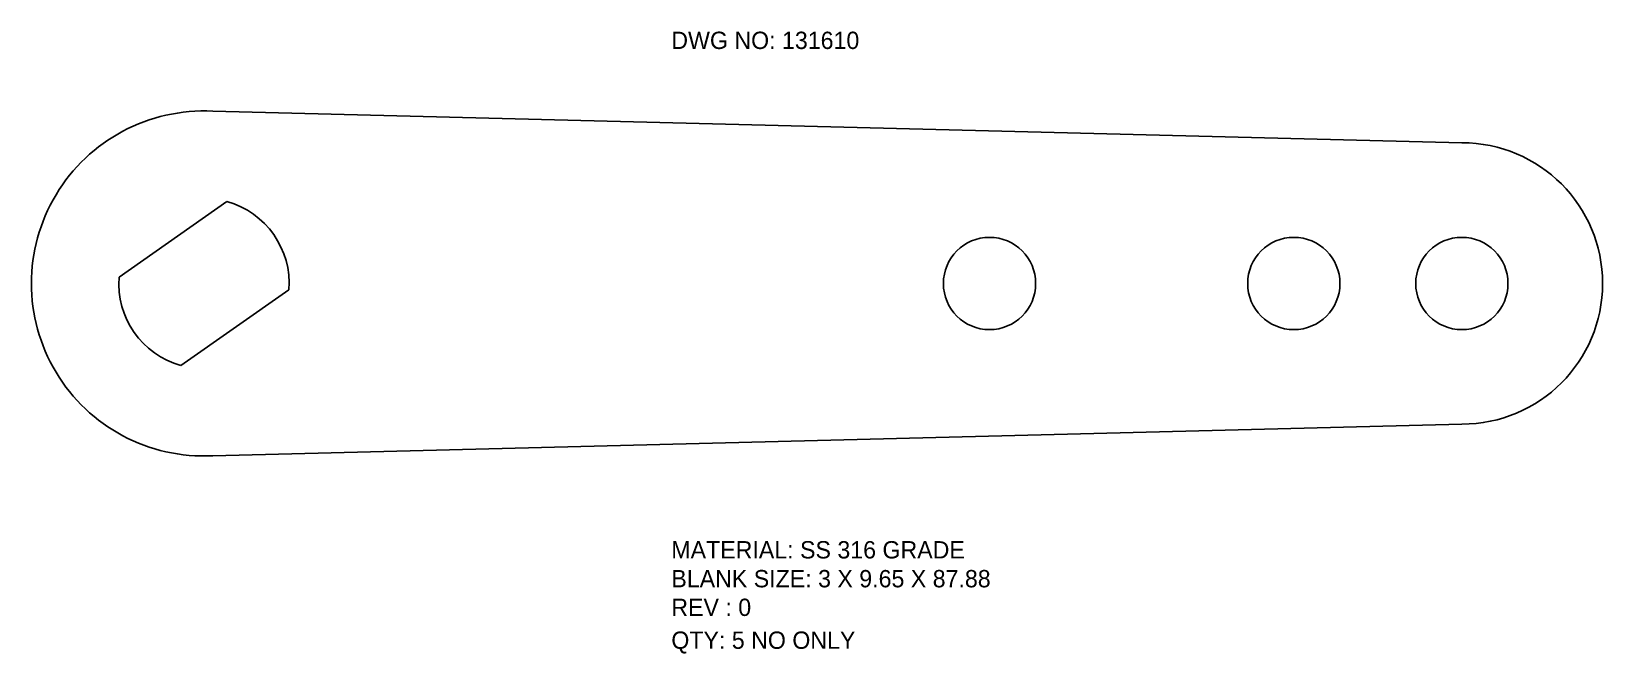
# Model space of a CAD drawing. Header units: inches. Extents: x 68.3 to 156.2, y 428.1 to 462.9.
import ezdxf

# ---------------------------------------------------------------- set-up
doc = ezdxf.new("R2010")
doc.units = ezdxf.units.IN
doc.header["$MEASUREMENT"] = 0

msp = doc.modelspace()

# ---------------------------------------------------------------- linework, layer by layer
at = {"color": 0}
for p, q in [((77.979, 458.452), (77.979, 458.452)), ((78.467, 458.44), (148.339, 456.672)), ((73.228, 449.162), (79.266, 453.39)), ((82.73, 448.443), (76.692, 444.215)), ((148.339, 440.932), (78.467, 439.165))]:
    msp.add_line(p, q, dxfattribs=at)
for centre, radius, start, end in [((77.979, 448.802), 9.65, 87.10163, 272.89837), ((148.339, 448.802), 7.87, 270, 90), ((77.979, 448.802), 4.765, 355.66985, 74.33015), ((121.919, 448.802), 2.58, 0, 180), ((138.939, 448.802), 2.58, 0, 180), ((148.339, 448.802), 2.58, 0, 180), ((77.979, 448.802), 4.765, 175.66985, 254.33015), ((121.919, 448.802), 2.58, 180, 360), ((138.939, 448.802), 2.58, 180, 360), ((148.339, 448.802), 2.58, 180, 360)]:
    msp.add_arc(centre, radius, start, end, dxfattribs=at)

# ---------------------------------------------------------------- texts
for s, height, p in [('DWG NO: 131610', 0.96895, (104.121, 461.918)), ('MATERIAL: SS 316 GRADE', 0.96895, (104.121, 433.421)), ('BLANK SIZE: 3 X 9.65 X 87.88', 0.96895, (104.121, 431.806)), ('REV : 0', 0.969, (104.121, 430.204)), ('QTY: 5 NO ONLY', 0.96895, (104.121, 428.366))]:
    msp.add_text(s, height=height, dxfattribs=at).set_placement(p)

doc.saveas('drawing.dxf')
